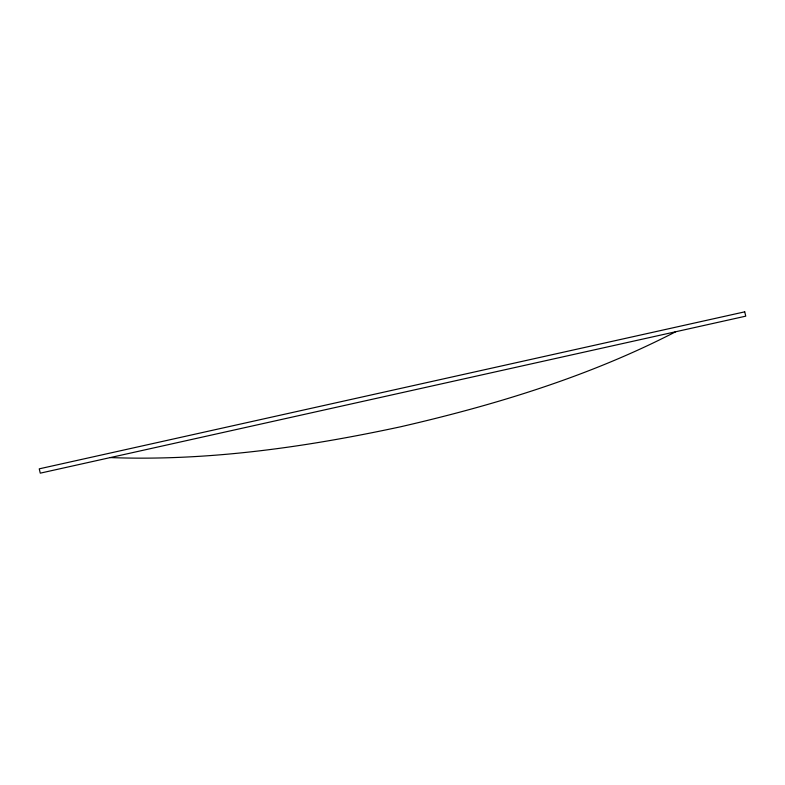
<?xml version="1.0" encoding="UTF-8"?>
<svg xmlns="http://www.w3.org/2000/svg" width="785" height="785" viewBox="0 0 785 785"><rect width="100%" height="100%" fill="white"/><g stroke="black" fill="none" stroke-linecap="round" stroke-linejoin="round"><path stroke-width="1.18" d="M675.718 331.741C589.172 376.457 495.286 404.981 400.644 426.775C305.385 447.254 207.956 461.207 110.302 457.576M744.73 311.841L39.25 468.841L40.27 473.159L745.75 316.159L744.73 311.841"/></g></svg>
